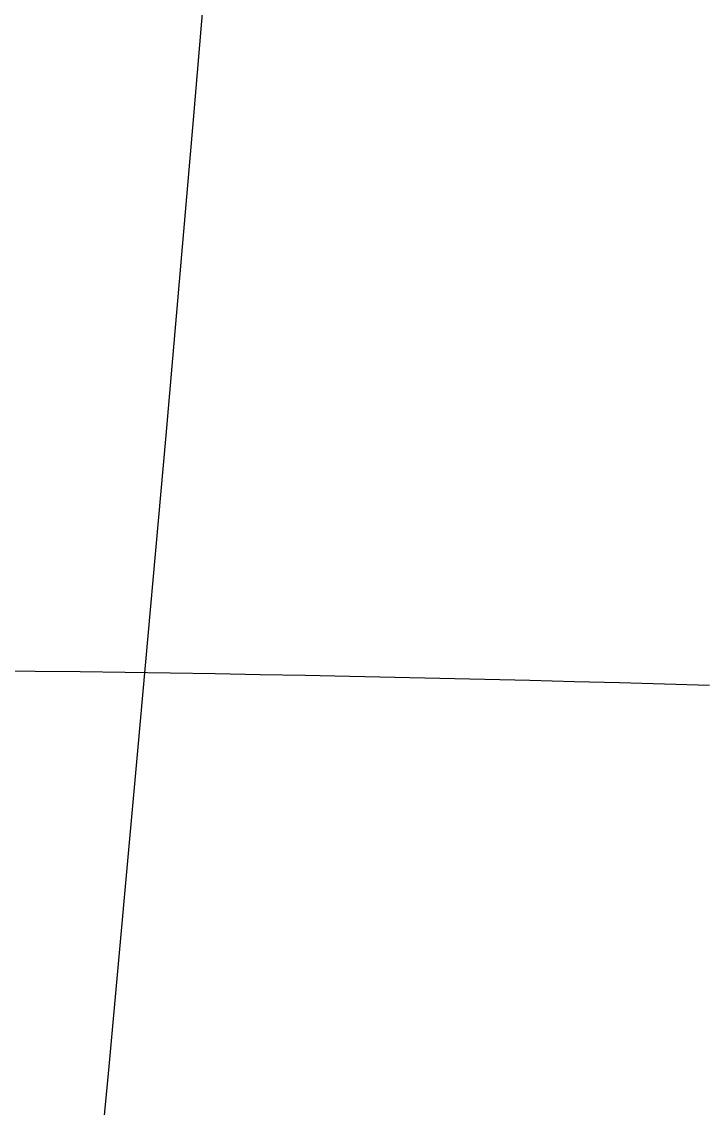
# Model space of a CAD drawing. Extents: x 11992 to 29481, y -6727 to 6811.
# Drawn here: x 24605.1 to 24653, y 1183.9 to 1260.2 of the extents above; entities that cross this region are included whole.
import ezdxf

# ---------------------------------------------------------------- set-up
doc = ezdxf.new("R2010")
doc.units = 0
doc.header["$MEASUREMENT"] = 0
doc.layers.get('0').update_dxf_attribs({"color": 8, "linetype": 'CONTINUOUS'})
doc.layers.add('zoylight 5回路', color=4, linetype='CONTINUOUS')

msp = doc.modelspace()

# ---------------------------------------------------------------- linework, layer by layer
for p, q in [((24606.028, 1214.586, -2436.428), (24602.871, 1214.621, -2436.428)), ((24609.184, 1214.548, -2436.428), (24606.028, 1214.586, -2436.428)), ((24612.34, 1214.505, -2436.428), (24609.184, 1214.548, -2436.428)), ((24615.497, 1214.459, -2436.428), (24612.34, 1214.505, -2436.428)), ((24618.652, 1214.408, -2436.428), (24615.497, 1214.459, -2436.428)), ((24621.808, 1214.353, -2436.428), (24618.652, 1214.408, -2436.428)), ((24624.962, 1214.294, -2436.428), (24621.808, 1214.353, -2436.428)), ((24628.117, 1214.231, -2436.428), (24624.962, 1214.294, -2436.428)), ((24631.271, 1214.164, -2436.428), (24628.117, 1214.231, -2436.428)), ((24634.425, 1214.094, -2436.428), (24631.271, 1214.164, -2436.428)), ((24637.578, 1214.02, -2436.428), (24634.425, 1214.094, -2436.428)), ((24640.731, 1213.942, -2436.428), (24637.578, 1214.02, -2436.428)), ((24643.883, 1213.861, -2436.428), (24640.731, 1213.942, -2436.428)), ((24647.035, 1213.776, -2436.428), (24643.883, 1213.861, -2436.428)), ((24650.186, 1213.688, -2436.428), (24647.035, 1213.776, -2436.428)), ((24653.336, 1213.597, -2436.428), (24650.186, 1213.688, -2436.428))]:
    msp.add_line(p, q)
at = {"layer": 'zoylight 5回路', "linetype": 'Continuous'}
msp.add_arc((14919.864, 2083.779), 9732.761, 346.7069053, 20.210333, dxfattribs=at)

doc.saveas('drawing.dxf')
